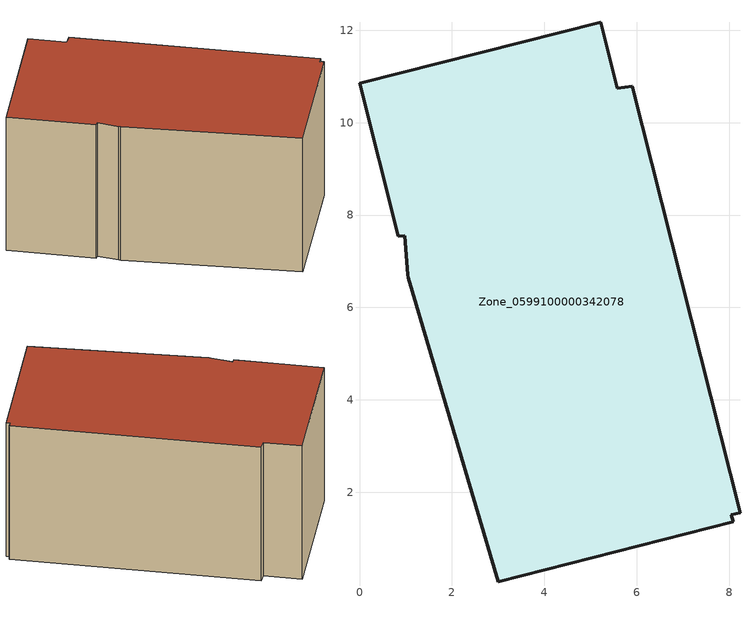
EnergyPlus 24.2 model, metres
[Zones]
Zone_0599100000342078
 floor ground (C_G): 1.06,6.64 1.04,6.71 0.98,7.55 0.83,7.54 0,10.85 5.22,12.17 5.57,10.75 5.9,10.79 8.23,1.56 8.05,1.51 8.09,1.36 3,0.07 z0
 wall outside (C_F): 5.57,10.75 5.22,12.17 0,10.85 0.83,7.54 0.98,7.55 1.04,6.71 1.06,6.64 3,0.07 8.09,1.36 8.05,1.51 8.23,1.56 5.9,10.79 5.57,10.75 z0:5.97
 roof outside (C_R): 1.06,6.64 3,0.07 8.09,1.36 8.05,1.51 8.23,1.56 5.9,10.79 5.57,10.75 5.22,12.17 0,10.85 0.83,7.54 0.98,7.55 1.04,6.71 z5.97
[BUILDING]
Pand.0599100000342078: North Axis=0; Terrain=City; Loads Convergence Tolerance Value=0.04; Temperature Convergence Tolerance Value=0.4; Solar Distribution=FullExterior; Maximum Number of Warmup Days=25; Minimum Number of Warmup Days=1
[Site:Location]
Rotterdam.The.Hague.AP_ZH_NLD Design_Conditions: Latitude=51.96; Longitude=4.45; Time Zone=1; Elevation=-4.5
[SITE:GROUNDTEMPERATURE:BUILDINGSURFACE]
18, 18, 18, 18, 18, 18, 18, 18, 18, 18, 18, 18
[MATERIAL] Thermal Absorptance=0.9; Solar Absorptance=0.7; Visible Absorptance=0.7
Name | Roughness | Thickness | Conductivity | Density | Specific Heat
G.TC.1992-2005 | MediumSmooth | 0.15 | 0.06 | 540 | 1210
F.TC.1992-2005 | Rough | 0.3 | 0.12 | 1920 | 840
R.TC.1992-2005 | MediumRough | 0.2 | 0.08 | 1500 | 1000
[CONSTRUCTION]
C_G: G.TC.1992-2005
C_F: F.TC.1992-2005
C_R: R.TC.1992-2005
[ZONE]
Zone_0599100000342078: Type=1; Multiplier=1; Ceiling Height=Autocalculate; Volume=Autocalculate; Floor Area=autocalculate; Part of Total Floor Area=Yes
[ZONEINFILTRATION:DESIGNFLOWRATE]
Infil_Zone_0599100000342078: Zone or ZoneList or Space or SpaceList=Zone_0599100000342078; Schedule=AlwaysOn; Design Flow Rate Calculation Method=Flow/Area; Flow Rate per Floor Area=0.0015; Constant Term Coefficient=1; Temperature Term Coefficient=0; Velocity Term Coefficient=0; Velocity Squared Term Coefficient=0
[HVACTEMPLATE:ZONE:IDEALLOADSAIRSYSTEM]
Zone_0599100000342078: Maximum Heating Supply Air Temperature=50; Minimum Cooling Supply Air Temperature=13; Maximum Heating Supply Air Humidity Ratio=0.0156; Minimum Cooling Supply Air Humidity Ratio=0.0077; Heating Limit=NoLimit; Cooling Limit=NoLimit; Dehumidification Control Type=ConstantSensibleHeatRatio; Cooling Sensible Heat Ratio=0.7; Dehumidification Setpoint=60; Humidification Control Type=None; Humidification Setpoint=30; Outdoor Air Method=None; Outdoor Air Flow Rate per Person=0.00944; Outdoor Air Flow Rate per Zone Floor Area=0; Outdoor Air Flow Rate per Zone=0; Demand Controlled Ventilation Type=None; Outdoor Air Economizer Type=NoEconomizer; Heat Recovery Type=None; Sensible Heat Recovery Effectiveness=0.7; Latent Heat Recovery Effectiveness=0.65
[ZONECONTROL:THERMOSTAT]
ThermostatControl_Zone_0599100000342078: Zone or ZoneList=Zone_0599100000342078; Control Type Schedule=DualSetpointControlType; Control 1=Thermostat_Zone_0599100000342078; Temperature Difference Between Cutout And Setpoint=0
[THERMOSTATSETPOINT:DUALSETPOINT]
Thermostat_Zone_0599100000342078: Heating Setpoint Temperature Schedule=HeatingSetpoint_Zone_0599100000342078; Cooling Setpoint Temperature Schedule=CoolingSetpoint_Zone_0599100000342078
[SCHEDULE:COMPACT]
HeatingSetpoint_Zone_0599100000342078: Through: 12/31, For: AllDays, Until: 24:00, 21
CoolingSetpoint_Zone_0599100000342078: Through: 12/31, For: AllDays, Until: 24:00, 24
DualSetpointControlType: Through: 12/31, For: AllDays, Until: 24:00, 4
AlwaysOn: Through: 12/31, For: AllDays, Until: 24:00, 1
